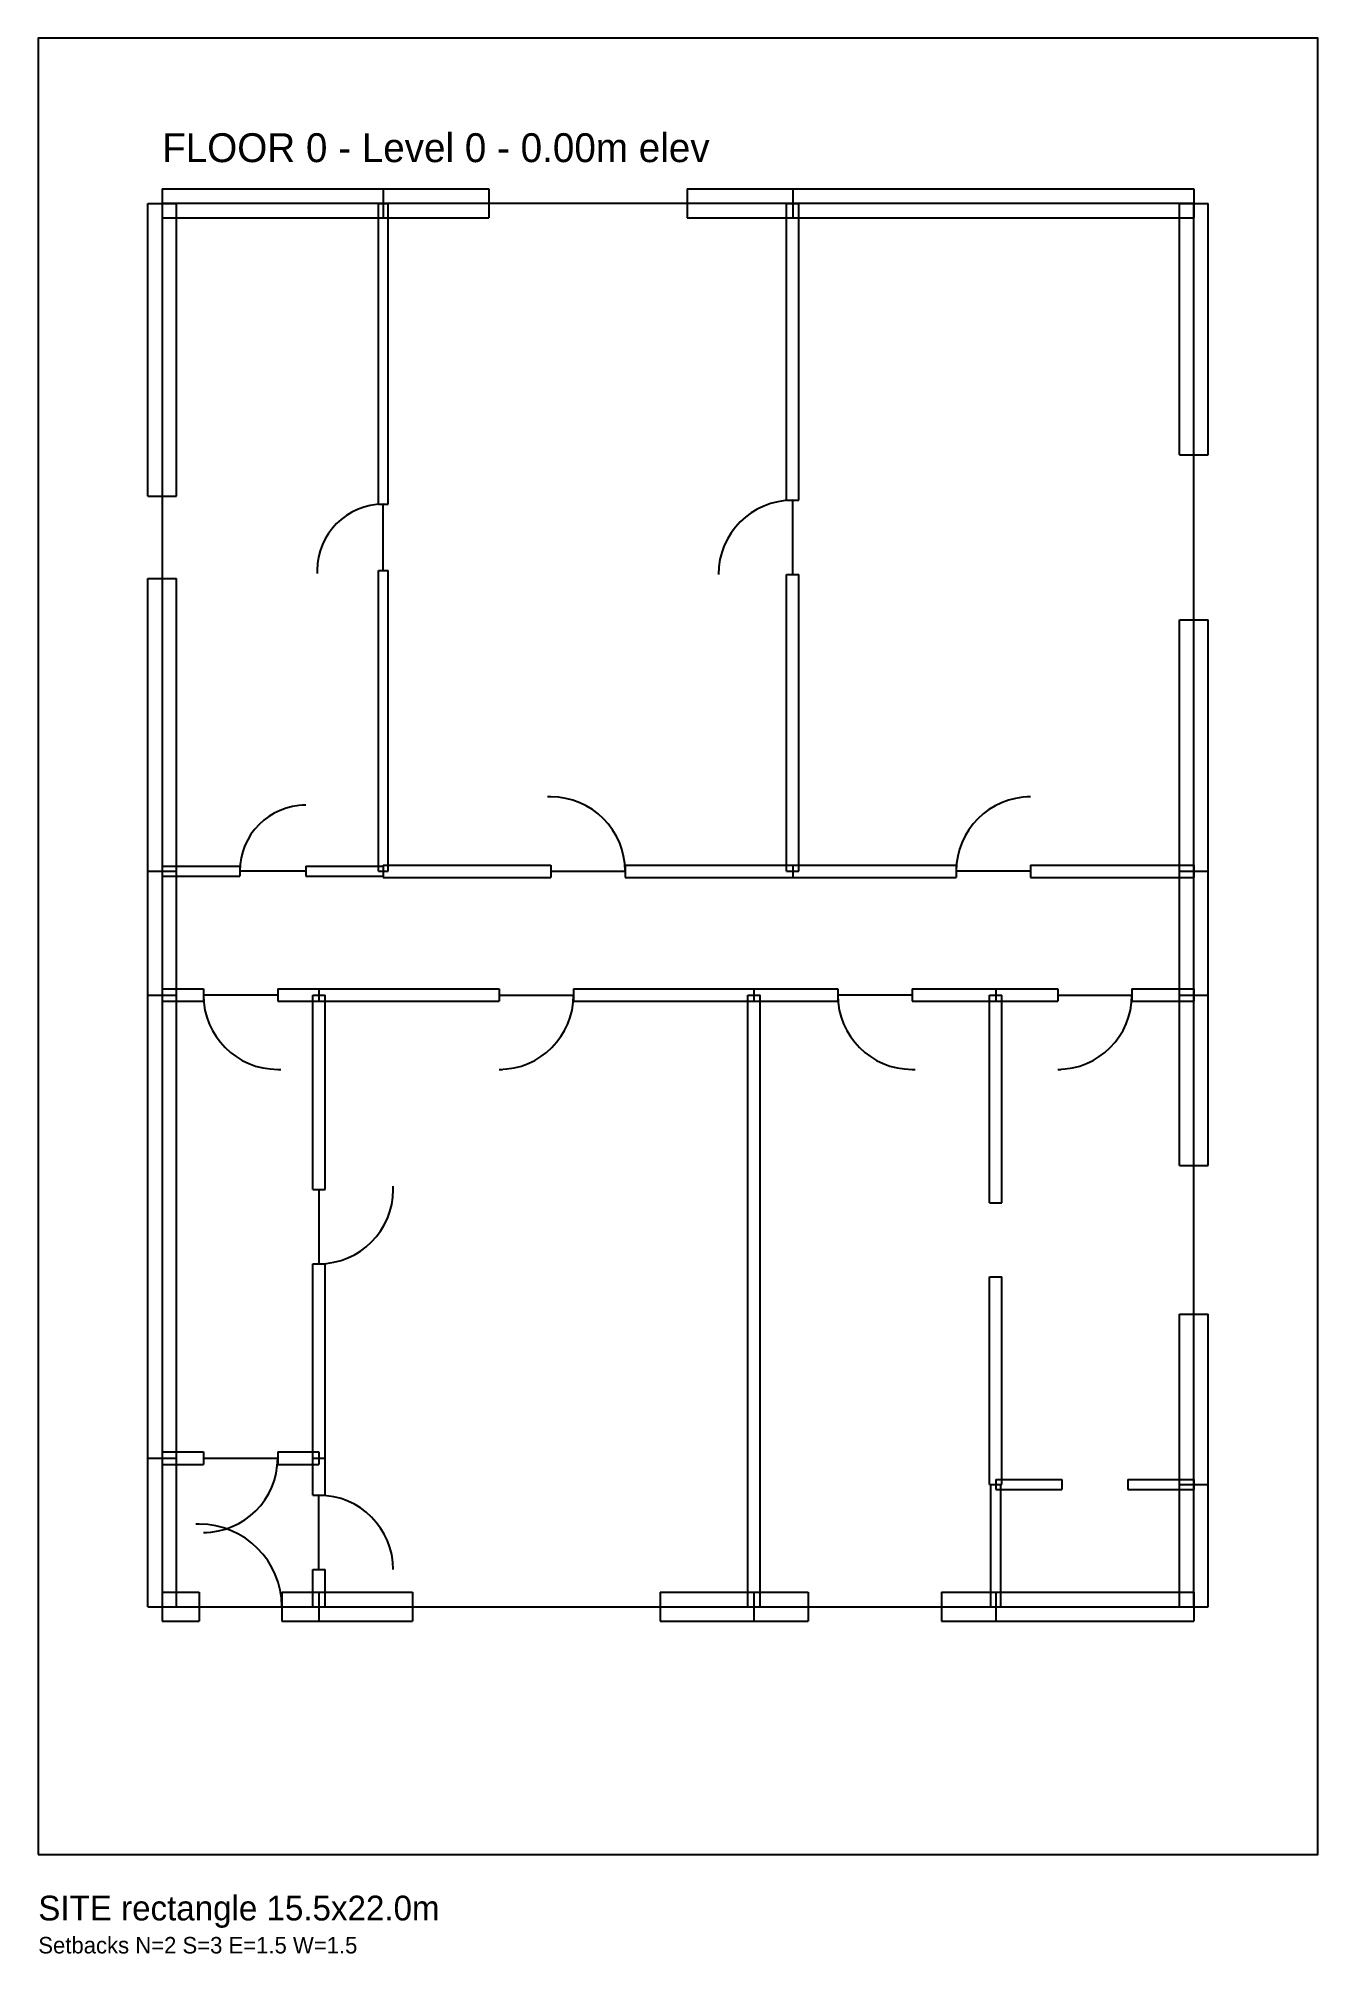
# Model space of a CAD drawing. Extents: x 0 to 15500, y -1203 to 22000.
import ezdxf

# ---------------------------------------------------------------- set-up
doc = ezdxf.new("R2010")
doc.units = 0

msp = doc.modelspace()

# ---------------------------------------------------------------- linework, layer by layer
at = {"layer": 'A-BLDG-OUT'}
msp.add_lwpolyline([(1500, 3000), (14000, 3000), (14000, 20000), (1500, 20000)], close=True, dxfattribs=at)
at = {"layer": 'A-DOOR'}
for p, q in [((4180, 15555), (4180, 16355)), ((3380, 15555), (3380, 15515)), ((6210, 12810), (6170, 12810)), ((12020, 12810), (11980, 12810)), ((3240, 12710), (3200, 12710)), ((3240, 11910), (2440, 11910)), ((6210, 11910), (7110, 11910)), ((12020, 11910), (11120, 11910)), ((2900, 10410), (2000, 10410)), ((5585, 10410), (6485, 10410)), ((10585, 10410), (9685, 10410)), ((12350, 10410), (13250, 10410)), ((2900, 9510), (2940, 9510)), ((5585, 9510), (5625, 9510)), ((10585, 9510), (10625, 9510)), ((12350, 9510), (12390, 9510)), ((3400, 8055), (3400, 7155)), ((4300, 8055), (4300, 8095)), ((2000, 4800), (2900, 4800)), ((3400, 3450), (3400, 4350)), ((1950, 4000), (1910, 4000)), ((2000, 3900), (2040, 3900)), ((4300, 3450), (4300, 3490)), ((1950, 3000), (2950, 3000))]:
    msp.add_line(p, q, dxfattribs=at)
for centre, radius, start, end in [((4180, 15555), 800, 90, 180), ((6210, 11910), 900, 0, 90), ((12020, 11910), 900, 90, 180), ((3240, 11910), 800, 90, 180), ((2900, 10410), 900, 180, 270), ((5585, 10410), 900, 270, 0), ((10585, 10410), 900, 180, 270), ((12350, 10410), 900, 270, 0), ((3400, 8055), 900, 270, 0), ((2000, 4800), 900, 270, 0), ((3400, 3450), 900, 0, 90), ((1950, 3000), 1000, 0, 90)]:
    msp.add_arc(centre, radius, start, end, dxfattribs=at)
at = {"layer": 'A-FLOOR-0-A-BLDG-OUT'}
msp.add_lwpolyline([(1500, 3000), (14000, 3000), (14000, 20000), (1500, 20000)], close=True, dxfattribs=at)
at = {"layer": 'A-FLOOR-0-A-DOOR'}
for p, q in [((4180, 15555), (4180, 16355)), ((9140, 15505), (9140, 16405)), ((3380, 15555), (3380, 15515)), ((6210, 12810), (6170, 12810)), ((12020, 12810), (11980, 12810)), ((3240, 12710), (3200, 12710)), ((3240, 11910), (2440, 11910)), ((6210, 11910), (7110, 11910)), ((12020, 11910), (11120, 11910)), ((2900, 10410), (2000, 10410)), ((5585, 10410), (6485, 10410)), ((10585, 10410), (9685, 10410)), ((12350, 10410), (13250, 10410)), ((2900, 9510), (2940, 9510)), ((5585, 9510), (5625, 9510)), ((10585, 9510), (10625, 9510)), ((12350, 9510), (12390, 9510)), ((3400, 8055), (3400, 7155)), ((4300, 8055), (4300, 8095)), ((2000, 4800), (2900, 4800)), ((3400, 3450), (3400, 4350)), ((1950, 4000), (1910, 4000)), ((2000, 3900), (2040, 3900)), ((4300, 3450), (4300, 3490)), ((1950, 3000), (2950, 3000))]:
    msp.add_line(p, q, dxfattribs=at)
for centre, radius, start, end in [((4180, 15555), 800, 90, 180), ((9140, 15505), 900, 90, 180), ((6210, 11910), 900, 0, 90), ((12020, 11910), 900, 90, 180), ((3240, 11910), 800, 90, 180), ((2900, 10410), 900, 180, 270), ((5585, 10410), 900, 270, 0), ((10585, 10410), 900, 180, 270), ((12350, 10410), 900, 270, 0), ((3400, 8055), 900, 270, 0), ((2000, 4800), 900, 270, 0), ((3400, 3450), 900, 0, 90), ((1950, 3000), 1000, 0, 90)]:
    msp.add_arc(centre, radius, start, end, dxfattribs=at)
at = {"layer": 'A-FLOOR-0-A-SETBACK'}
msp.add_lwpolyline([(1500, 3000), (14000, 3000), (14000, 20000), (1500, 20000)], close=True, dxfattribs=at)
at = {"layer": 'A-FLOOR-0-A-SITE'}
msp.add_lwpolyline([(0, 0), (15500, 0), (15500, 22000), (0, 22000)], close=True, dxfattribs=at)
at = {"layer": 'A-FLOOR-0-A-WALL-EXT'}
for p, q in [((1325, 16455), (1325, 20000)), ((1325, 20000), (1675, 20000)), ((1500, 20175), (4180, 20175)), ((1500, 20175), (1500, 19825)), ((1675, 16455), (1675, 20000)), ((4180, 20175), (4180, 19825)), ((4180, 20175), (5460, 20175)), ((4180, 20175), (4180, 19825)), ((5460, 20175), (5460, 19825)), ((7860, 20175), (9140, 20175)), ((7860, 20175), (7860, 19825)), ((9140, 20175), (9140, 19825)), ((9140, 20175), (14000, 20175)), ((9140, 20175), (9140, 19825)), ((13825, 16955), (13825, 20000)), ((13825, 20000), (14175, 20000)), ((14000, 20175), (14000, 19825)), ((14175, 16955), (14175, 20000)), ((1500, 19825), (4180, 19825)), ((4180, 19825), (5460, 19825)), ((7860, 19825), (9140, 19825)), ((9140, 19825), (14000, 19825)), ((13825, 16955), (14175, 16955)), ((1325, 16455), (1675, 16455)), ((1325, 11910), (1325, 15455)), ((1325, 15455), (1675, 15455)), ((1675, 11910), (1675, 15455)), ((13825, 11910), (13825, 14955)), ((13825, 14955), (14175, 14955)), ((14175, 11910), (14175, 14955)), ((1325, 10410), (1325, 11910)), ((1325, 11910), (1675, 11910)), ((1325, 11910), (1675, 11910)), ((1675, 10410), (1675, 11910)), ((13825, 10410), (13825, 11910)), ((13825, 11910), (14175, 11910)), ((13825, 11910), (14175, 11910)), ((14175, 10410), (14175, 11910)), ((1325, 4800), (1325, 10410)), ((1325, 10410), (1675, 10410)), ((1325, 10410), (1675, 10410)), ((1675, 4800), (1675, 10410)), ((13825, 8345), (13825, 10410)), ((13825, 10410), (14175, 10410)), ((13825, 10410), (14175, 10410)), ((14175, 8345), (14175, 10410)), ((13825, 8345), (14175, 8345)), ((13825, 4480), (13825, 6545)), ((13825, 6545), (14175, 6545)), ((14175, 4480), (14175, 6545)), ((1325, 3000), (1325, 4800)), ((1325, 4800), (1675, 4800)), ((1325, 4800), (1675, 4800)), ((1675, 3000), (1675, 4800)), ((13825, 3000), (13825, 4480)), ((13825, 4480), (14175, 4480)), ((13825, 4480), (14175, 4480)), ((14175, 3000), (14175, 4480)), ((1500, 3175), (1950, 3175)), ((1500, 3175), (1500, 2825)), ((1950, 3175), (1950, 2825)), ((2950, 3175), (3400, 3175)), ((2950, 3175), (2950, 2825)), ((3400, 3175), (3400, 2825)), ((3400, 3175), (4535, 3175)), ((3400, 3175), (3400, 2825)), ((4535, 3175), (4535, 2825)), ((7535, 3175), (8670, 3175)), ((7535, 3175), (7535, 2825)), ((8670, 3175), (8670, 2825)), ((8670, 3175), (9329, 3175)), ((8670, 3175), (8670, 2825)), ((9329, 3175), (9329, 2825)), ((10941, 3175), (11600, 3175)), ((10941, 3175), (10941, 2825)), ((11600, 3175), (11600, 2825)), ((11600, 3175), (14000, 3175)), ((11600, 3175), (11600, 2825)), ((14000, 3175), (14000, 2825)), ((1325, 3000), (1675, 3000)), ((1500, 2825), (1950, 2825)), ((2950, 2825), (3400, 2825)), ((3400, 2825), (4535, 2825)), ((7535, 2825), (8670, 2825)), ((8670, 2825), (9329, 2825)), ((10941, 2825), (11600, 2825)), ((11600, 2825), (14000, 2825)), ((13825, 3000), (14175, 3000))]:
    msp.add_line(p, q, dxfattribs=at)
at = {"layer": 'A-FLOOR-0-A-WALL-INT'}
for p, q in [((9065, 16405), (9065, 20000)), ((9065, 20000), (9215, 20000)), ((9215, 16405), (9215, 20000)), ((9065, 16405), (9215, 16405)), ((9065, 11910), (9065, 15505)), ((9065, 15505), (9215, 15505)), ((9215, 11910), (9215, 15505)), ((4180, 11985), (6210, 11985)), ((4180, 11985), (4180, 11835)), ((4180, 11835), (6210, 11835)), ((6210, 11985), (6210, 11835)), ((7110, 11985), (9140, 11985)), ((7110, 11985), (7110, 11835)), ((7110, 11835), (9140, 11835)), ((9065, 11910), (9215, 11910)), ((9140, 11985), (9140, 11835)), ((9140, 11985), (11120, 11985)), ((9140, 11985), (9140, 11835)), ((9140, 11835), (11120, 11835)), ((11120, 11985), (11120, 11835)), ((12020, 11985), (14000, 11985)), ((12020, 11985), (12020, 11835)), ((12020, 11835), (14000, 11835)), ((14000, 11985), (14000, 11835)), ((1500, 10485), (2000, 10485)), ((1500, 10485), (1500, 10335)), ((2000, 10485), (2000, 10335)), ((2900, 10485), (3400, 10485)), ((2900, 10485), (2900, 10335)), ((3400, 10485), (3400, 10335)), ((3400, 10485), (5585, 10485)), ((3400, 10485), (3400, 10335)), ((5585, 10485), (5585, 10335)), ((6485, 10485), (8670, 10485)), ((6485, 10485), (6485, 10335)), ((8670, 10485), (8670, 10335)), ((8670, 10485), (9685, 10485)), ((8670, 10485), (8670, 10335)), ((9685, 10485), (9685, 10335)), ((10585, 10485), (11600, 10485)), ((10585, 10485), (10585, 10335)), ((11600, 10485), (11600, 10335)), ((11600, 10485), (12350, 10485)), ((11600, 10485), (11600, 10335)), ((12350, 10485), (12350, 10335)), ((13250, 10485), (14000, 10485)), ((13250, 10485), (13250, 10335)), ((14000, 10485), (14000, 10335)), ((1500, 10335), (2000, 10335)), ((2900, 10335), (3400, 10335)), ((3325, 8055), (3325, 10410)), ((3325, 10410), (3475, 10410)), ((3400, 10335), (5585, 10335)), ((3475, 8055), (3475, 10410)), ((6485, 10335), (8670, 10335)), ((8595, 3000), (8595, 10410)), ((8595, 10410), (8745, 10410)), ((8670, 10335), (9685, 10335)), ((8745, 3000), (8745, 10410)), ((10585, 10335), (11600, 10335)), ((11525, 7895), (11525, 10410)), ((11525, 10410), (11675, 10410)), ((11600, 10335), (12350, 10335)), ((11675, 7895), (11675, 10410)), ((13250, 10335), (14000, 10335)), ((3325, 8055), (3475, 8055)), ((11525, 7895), (11675, 7895)), ((3325, 4800), (3325, 7155)), ((3325, 7155), (3475, 7155)), ((3475, 4800), (3475, 7155)), ((11525, 4480), (11525, 6995)), ((11525, 6995), (11675, 6995)), ((11675, 4480), (11675, 6995)), ((1500, 4875), (2000, 4875)), ((1500, 4875), (1500, 4725)), ((2000, 4875), (2000, 4725)), ((2900, 4875), (3400, 4875)), ((2900, 4875), (2900, 4725)), ((3400, 4875), (3400, 4725)), ((1500, 4725), (2000, 4725)), ((2900, 4725), (3400, 4725)), ((3325, 4350), (3325, 4800)), ((3325, 4800), (3475, 4800)), ((3325, 4800), (3475, 4800)), ((3475, 4350), (3475, 4800)), ((11525, 4480), (11675, 4480)), ((3325, 4350), (3475, 4350)), ((3325, 3000), (3325, 3450)), ((3325, 3450), (3475, 3450)), ((3475, 3000), (3475, 3450)), ((3325, 3000), (3475, 3000)), ((8595, 3000), (8745, 3000))]:
    msp.add_line(p, q, dxfattribs=at)
at = {"layer": 'A-FLOOR-0-A-WALL-SERVICE'}
for p, q in [((4120, 16355), (4120, 20000)), ((4120, 20000), (4240, 20000)), ((4240, 16355), (4240, 20000)), ((4120, 16355), (4240, 16355)), ((4120, 11910), (4120, 15555)), ((4120, 15555), (4240, 15555)), ((4240, 11910), (4240, 15555)), ((1500, 11970), (2440, 11970)), ((1500, 11970), (1500, 11850)), ((1500, 11850), (2440, 11850)), ((2440, 11970), (2440, 11850)), ((3240, 11970), (4180, 11970)), ((3240, 11970), (3240, 11850)), ((3240, 11850), (4180, 11850)), ((4120, 11910), (4240, 11910)), ((4180, 11970), (4180, 11850)), ((11540, 3000), (11540, 4480)), ((11540, 4480), (11660, 4480)), ((11600, 4540), (12400, 4540)), ((11600, 4540), (11600, 4420)), ((11600, 4420), (12400, 4420)), ((11660, 3000), (11660, 4480)), ((12400, 4540), (12400, 4420)), ((13200, 4540), (14000, 4540)), ((13200, 4540), (13200, 4420)), ((13200, 4420), (14000, 4420)), ((14000, 4540), (14000, 4420)), ((11540, 3000), (11660, 3000))]:
    msp.add_line(p, q, dxfattribs=at)
at = {"layer": 'A-SETBACK'}
msp.add_lwpolyline([(1500, 3000), (14000, 3000), (14000, 20000), (1500, 20000)], close=True, dxfattribs=at)
at = {"layer": 'A-SITE'}
msp.add_lwpolyline([(0, 0), (15500, 0), (15500, 22000), (0, 22000)], close=True, dxfattribs=at)
at = {"layer": 'A-WALL-EXT'}
for p, q in [((1325, 16455), (1325, 20000)), ((1325, 20000), (1675, 20000)), ((1500, 20175), (4180, 20175)), ((1500, 20175), (1500, 19825)), ((1675, 16455), (1675, 20000)), ((4180, 20175), (4180, 19825)), ((4180, 20175), (5460, 20175)), ((4180, 20175), (4180, 19825)), ((5460, 20175), (5460, 19825)), ((7860, 20175), (9140, 20175)), ((7860, 20175), (7860, 19825)), ((9140, 20175), (9140, 19825)), ((9140, 20175), (14000, 20175)), ((9140, 20175), (9140, 19825)), ((13825, 16955), (13825, 20000)), ((13825, 20000), (14175, 20000)), ((14000, 20175), (14000, 19825)), ((14175, 16955), (14175, 20000)), ((1500, 19825), (4180, 19825)), ((4180, 19825), (5460, 19825)), ((7860, 19825), (9140, 19825)), ((9140, 19825), (14000, 19825)), ((13825, 16955), (14175, 16955)), ((1325, 16455), (1675, 16455)), ((1325, 11910), (1325, 15455)), ((1325, 15455), (1675, 15455)), ((1675, 11910), (1675, 15455)), ((13825, 11910), (13825, 14955)), ((13825, 14955), (14175, 14955)), ((14175, 11910), (14175, 14955)), ((1325, 10410), (1325, 11910)), ((1325, 11910), (1675, 11910)), ((1325, 11910), (1675, 11910)), ((1675, 10410), (1675, 11910)), ((13825, 10410), (13825, 11910)), ((13825, 11910), (14175, 11910)), ((13825, 11910), (14175, 11910)), ((14175, 10410), (14175, 11910)), ((1325, 4800), (1325, 10410)), ((1325, 10410), (1675, 10410)), ((1325, 10410), (1675, 10410)), ((1675, 4800), (1675, 10410)), ((13825, 8345), (13825, 10410)), ((13825, 10410), (14175, 10410)), ((13825, 10410), (14175, 10410)), ((14175, 8345), (14175, 10410)), ((13825, 8345), (14175, 8345)), ((13825, 4480), (13825, 6545)), ((13825, 6545), (14175, 6545)), ((14175, 4480), (14175, 6545)), ((1325, 3000), (1325, 4800)), ((1325, 4800), (1675, 4800)), ((1325, 4800), (1675, 4800)), ((1675, 3000), (1675, 4800)), ((13825, 3000), (13825, 4480)), ((13825, 4480), (14175, 4480)), ((13825, 4480), (14175, 4480)), ((14175, 3000), (14175, 4480)), ((1500, 3175), (1950, 3175)), ((1500, 3175), (1500, 2825)), ((1950, 3175), (1950, 2825)), ((2950, 3175), (3400, 3175)), ((2950, 3175), (2950, 2825)), ((3400, 3175), (3400, 2825)), ((3400, 3175), (4535, 3175)), ((3400, 3175), (3400, 2825)), ((4535, 3175), (4535, 2825)), ((7535, 3175), (8670, 3175)), ((7535, 3175), (7535, 2825)), ((8670, 3175), (8670, 2825)), ((8670, 3175), (9329, 3175)), ((8670, 3175), (8670, 2825)), ((9329, 3175), (9329, 2825)), ((10941, 3175), (11600, 3175)), ((10941, 3175), (10941, 2825)), ((11600, 3175), (11600, 2825)), ((11600, 3175), (14000, 3175)), ((11600, 3175), (11600, 2825)), ((14000, 3175), (14000, 2825)), ((1325, 3000), (1675, 3000)), ((1500, 2825), (1950, 2825)), ((2950, 2825), (3400, 2825)), ((3400, 2825), (4535, 2825)), ((7535, 2825), (8670, 2825)), ((8670, 2825), (9329, 2825)), ((10941, 2825), (11600, 2825)), ((11600, 2825), (14000, 2825)), ((13825, 3000), (14175, 3000))]:
    msp.add_line(p, q, dxfattribs=at)
at = {"layer": 'A-WALL-INT'}
for p, q in [((9065, 16405), (9065, 20000)), ((9065, 20000), (9215, 20000)), ((9215, 16405), (9215, 20000)), ((9065, 16405), (9215, 16405)), ((9065, 11910), (9065, 15505)), ((9065, 15505), (9215, 15505)), ((9215, 11910), (9215, 15505)), ((4180, 11985), (6210, 11985)), ((4180, 11985), (4180, 11835)), ((4180, 11835), (6210, 11835)), ((6210, 11985), (6210, 11835)), ((7110, 11985), (9140, 11985)), ((7110, 11985), (7110, 11835)), ((7110, 11835), (9140, 11835)), ((9065, 11910), (9215, 11910)), ((9140, 11985), (9140, 11835)), ((9140, 11985), (11120, 11985)), ((9140, 11985), (9140, 11835)), ((9140, 11835), (11120, 11835)), ((11120, 11985), (11120, 11835)), ((12020, 11985), (14000, 11985)), ((12020, 11985), (12020, 11835)), ((12020, 11835), (14000, 11835)), ((14000, 11985), (14000, 11835)), ((1500, 10485), (2000, 10485)), ((1500, 10485), (1500, 10335)), ((2000, 10485), (2000, 10335)), ((2900, 10485), (3400, 10485)), ((2900, 10485), (2900, 10335)), ((3400, 10485), (3400, 10335)), ((3400, 10485), (5585, 10485)), ((3400, 10485), (3400, 10335)), ((5585, 10485), (5585, 10335)), ((6485, 10485), (8670, 10485)), ((6485, 10485), (6485, 10335)), ((8670, 10485), (8670, 10335)), ((8670, 10485), (9685, 10485)), ((8670, 10485), (8670, 10335)), ((9685, 10485), (9685, 10335)), ((10585, 10485), (11600, 10485)), ((10585, 10485), (10585, 10335)), ((11600, 10485), (11600, 10335)), ((11600, 10485), (12350, 10485)), ((11600, 10485), (11600, 10335)), ((12350, 10485), (12350, 10335)), ((13250, 10485), (14000, 10485)), ((13250, 10485), (13250, 10335)), ((14000, 10485), (14000, 10335)), ((1500, 10335), (2000, 10335)), ((2900, 10335), (3400, 10335)), ((3325, 8055), (3325, 10410)), ((3325, 10410), (3475, 10410)), ((3400, 10335), (5585, 10335)), ((3475, 8055), (3475, 10410)), ((6485, 10335), (8670, 10335)), ((8595, 3000), (8595, 10410)), ((8595, 10410), (8745, 10410)), ((8670, 10335), (9685, 10335)), ((8745, 3000), (8745, 10410)), ((10585, 10335), (11600, 10335)), ((11525, 7895), (11525, 10410)), ((11525, 10410), (11675, 10410)), ((11600, 10335), (12350, 10335)), ((11675, 7895), (11675, 10410)), ((13250, 10335), (14000, 10335)), ((3325, 8055), (3475, 8055)), ((11525, 7895), (11675, 7895)), ((3325, 4800), (3325, 7155)), ((3325, 7155), (3475, 7155)), ((3475, 4800), (3475, 7155)), ((11525, 4480), (11525, 6995)), ((11525, 6995), (11675, 6995)), ((11675, 4480), (11675, 6995)), ((1500, 4875), (2000, 4875)), ((1500, 4875), (1500, 4725)), ((2000, 4875), (2000, 4725)), ((2900, 4875), (3400, 4875)), ((2900, 4875), (2900, 4725)), ((3400, 4875), (3400, 4725)), ((1500, 4725), (2000, 4725)), ((2900, 4725), (3400, 4725)), ((3325, 4350), (3325, 4800)), ((3325, 4800), (3475, 4800)), ((3325, 4800), (3475, 4800)), ((3475, 4350), (3475, 4800)), ((11525, 4480), (11675, 4480)), ((3325, 4350), (3475, 4350)), ((3325, 3000), (3325, 3450)), ((3325, 3450), (3475, 3450)), ((3475, 3000), (3475, 3450)), ((3325, 3000), (3475, 3000)), ((8595, 3000), (8745, 3000))]:
    msp.add_line(p, q, dxfattribs=at)
at = {"layer": 'A-WALL-SERVICE'}
for p, q in [((4120, 16355), (4120, 20000)), ((4120, 20000), (4240, 20000)), ((4240, 16355), (4240, 20000)), ((4120, 16355), (4240, 16355)), ((4120, 11910), (4120, 15555)), ((4120, 15555), (4240, 15555)), ((4240, 11910), (4240, 15555)), ((1500, 11970), (2440, 11970)), ((1500, 11970), (1500, 11850)), ((1500, 11850), (2440, 11850)), ((2440, 11970), (2440, 11850)), ((3240, 11970), (4180, 11970)), ((3240, 11970), (3240, 11850)), ((3240, 11850), (4180, 11850)), ((4120, 11910), (4240, 11910)), ((4180, 11970), (4180, 11850)), ((11540, 3000), (11540, 4480)), ((11540, 4480), (11660, 4480)), ((11600, 4540), (12400, 4540)), ((11600, 4540), (11600, 4420)), ((11600, 4420), (12400, 4420)), ((11660, 3000), (11660, 4480)), ((12400, 4540), (12400, 4420)), ((13200, 4540), (14000, 4540)), ((13200, 4540), (13200, 4420)), ((13200, 4420), (14000, 4420)), ((14000, 4540), (14000, 4420)), ((11540, 3000), (11660, 3000))]:
    msp.add_line(p, q, dxfattribs=at)

# ---------------------------------------------------------------- texts
at = {"layer": 'A-FLOOR-0-A-ROOM'}
msp.add_text('FLOOR 0 - Level 0 - 0.00m elev', height=350, dxfattribs=at).set_placement((1500, 20500))
at = {"layer": 'A-ROOM'}
msp.add_text('FLOOR 0 - Level 0', height=350, dxfattribs=at).set_placement((1500, 20500))
at = {"layer": 'A-SETBACK'}
msp.add_text('Setbacks N=2 S=3 E=1.5 W=1.5', height=200, dxfattribs=at).set_placement((0, -1200))
at = {"layer": 'A-SITE'}
msp.add_text('SITE rectangle 15.5x22.0m', height=300, dxfattribs=at).set_placement((0, -800))

doc.saveas('drawing.dxf')
